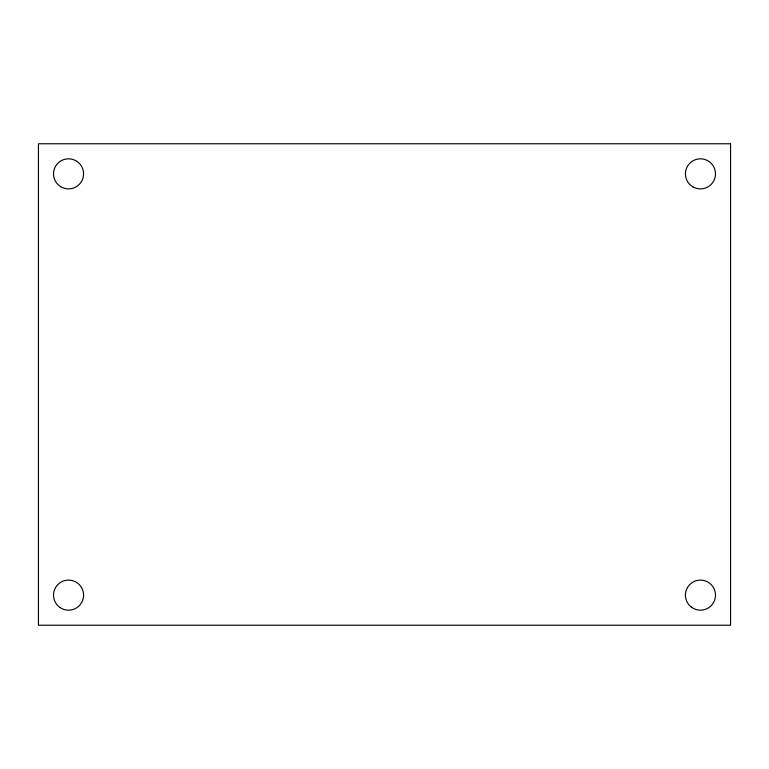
<?xml version="1.0" encoding="UTF-8"?>
<svg xmlns="http://www.w3.org/2000/svg" width="769" height="769" viewBox="0 0 769 769"><rect width="100%" height="100%" fill="white"/><g stroke="black" fill="none" stroke-linecap="round" stroke-linejoin="round"><path stroke-width="1.15" d="M730.55 143.774L38.45 143.774L38.45 625.226L730.55 625.226L730.55 143.774M60.741 186.723A15.044 15.044 0 0 0 83.581 174.188A15.044 15.044 0 0 0 61.299 160.673A15.044 15.044 0 0 0 60.741 186.723M691.062 606.885A15.044 15.044 0 0 0 715.333 597.398A15.044 15.044 0 0 0 694.984 581.124A15.044 15.044 0 0 0 691.062 606.885M692.936 186.886A15.044 15.044 0 0 0 715.506 173.861A15.044 15.044 0 0 0 692.936 160.827A15.044 15.044 0 0 0 692.936 186.886M60.02 607.539A15.044 15.044 0 0 0 83.542 596.311A15.044 15.044 0 0 0 62.058 581.566A15.044 15.044 0 0 0 60.02 607.539"/></g></svg>
